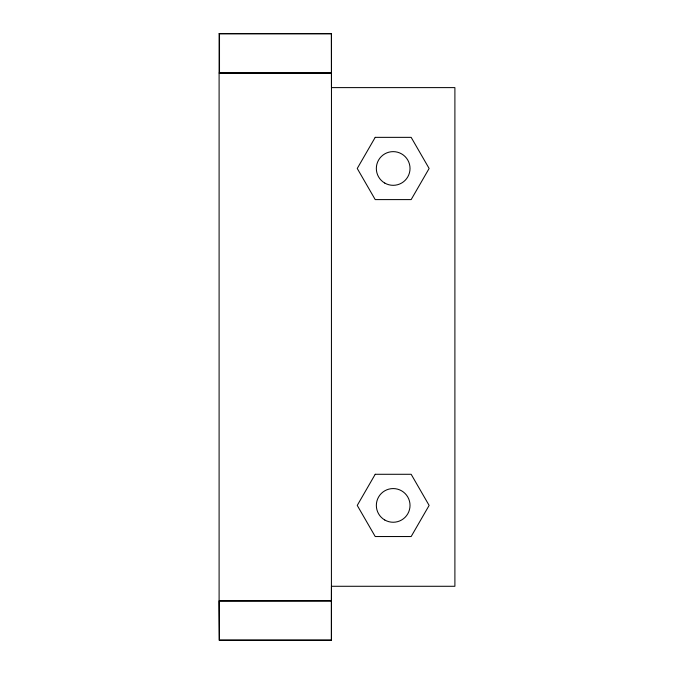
<?xml version="1.0" encoding="UTF-8"?>
<svg xmlns="http://www.w3.org/2000/svg" width="674" height="674" viewBox="0 0 674 674"><rect width="100%" height="100%" fill="white"/><g stroke="black" fill="none" stroke-linecap="round" stroke-linejoin="round"><path stroke-width="1.01" d="M219.101 33.7L331.414 33.7L331.465 87.612L331.414 640.19L219.505 640.19L219.101 600.879L331.414 600.879L331.465 586.279L454.899 586.279L454.899 87.612L331.465 87.612L331.414 33.7L219.101 33.7L219.101 640.19L331.414 640.19L331.414 600.879L219.505 600.989M219.101 73.011L331.414 73.011L219.505 73.011L219.505 33.81M375.216 137.353L357.245 168.475L375.216 199.597L411.157 199.597L429.127 168.475L411.157 137.353L375.216 137.353M375.216 474.285L357.245 505.416L375.216 536.538L411.157 536.538L429.127 505.416L411.157 474.285L375.216 474.285M384.761 183.067A16.85 16.85 0 0 0 410.028 168.475A16.85 16.85 0 0 0 384.761 153.883A16.85 16.85 0 0 0 384.761 183.067M384.761 519.999A16.85 16.85 0 0 0 410.028 505.416A16.85 16.85 0 0 0 384.761 490.824A16.85 16.85 0 0 0 384.761 519.999"/></g></svg>
